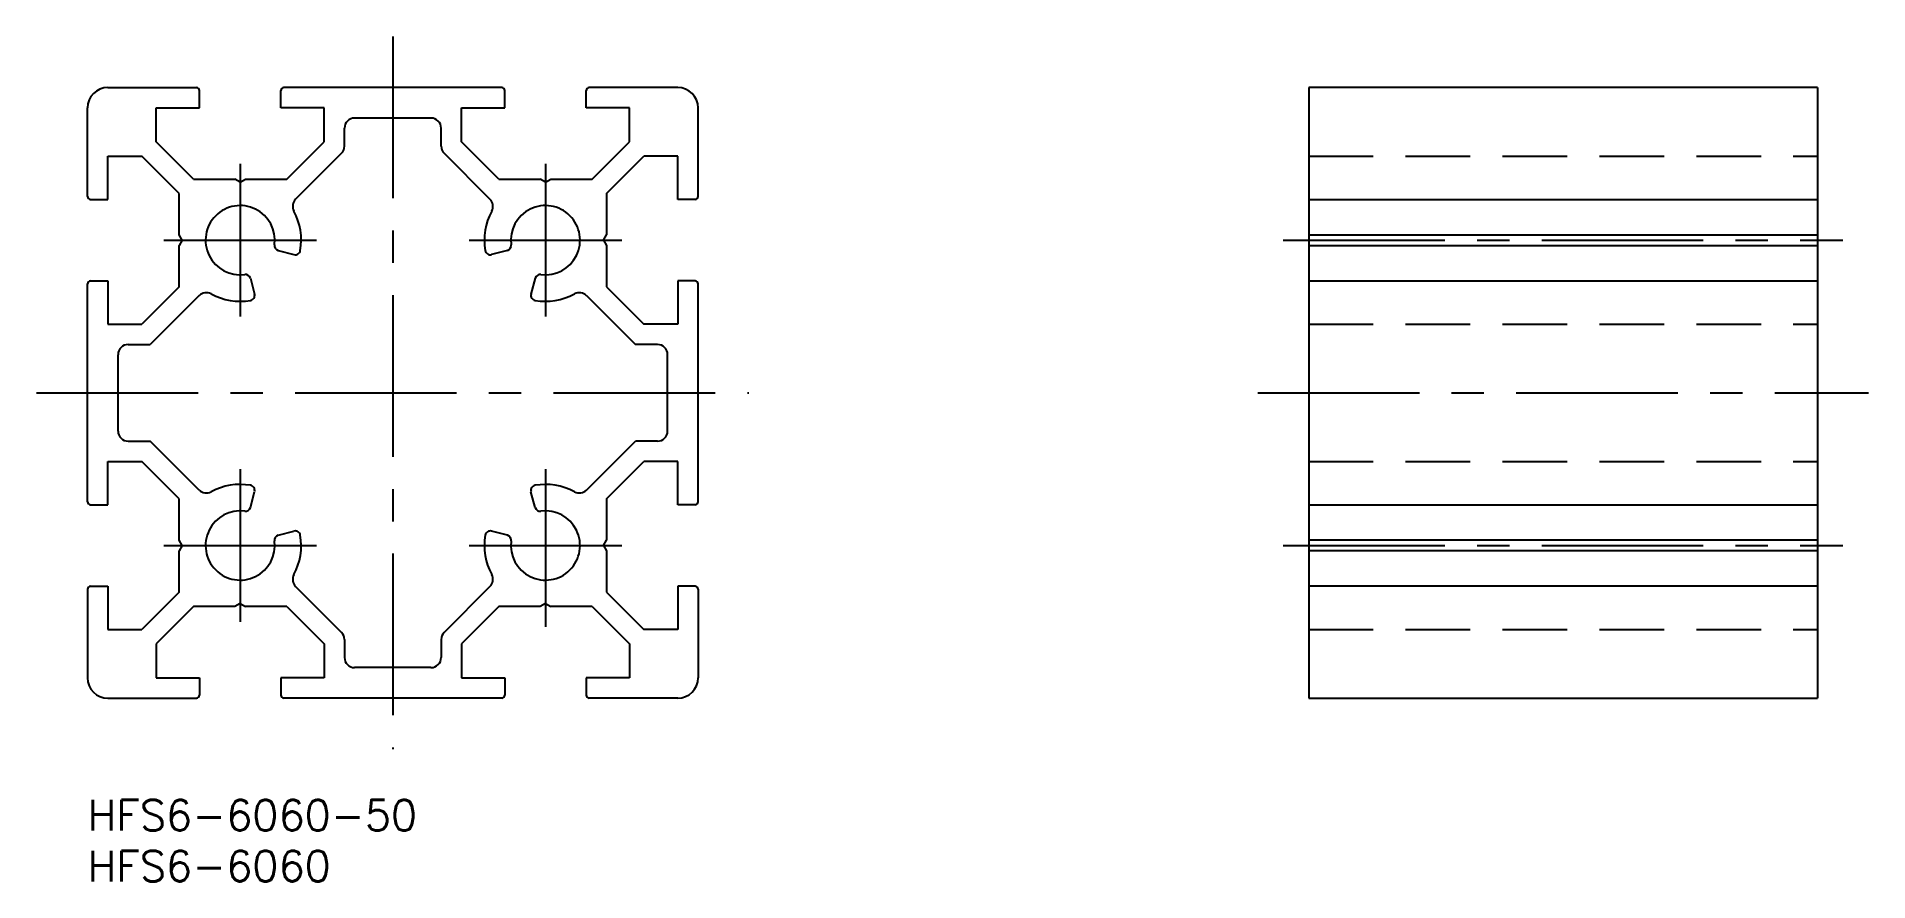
# Model space of a CAD drawing. Extents: x -5 to 175, y -8 to 75.
import ezdxf

# ---------------------------------------------------------------- set-up
doc = ezdxf.new("R2010")
doc.units = 0
doc.header["$LTSCALE"] = 0.5
doc.linetypes.add('CENTER', pattern=[50.8, 31.75, -6.35, 6.35, -6.35])
doc.linetypes.add('DASHED', pattern=[19.05, 12.7, -6.35])
for name, color, linetype in [('MSM_CENTER', 1, 'CENTER'), ('MSM_CONTINUOUS', 7, 'CONTINUOUS'), ('MSM_DASHED', 4, 'DASHED'), ('MSM_PART_NUMBER', 7, 'CONTINUOUS')]:
    doc.layers.add(name, color=color, linetype=linetype)
doc.styles.get("Standard").update_dxf_attribs({"font": 'txt.shx', "height": 3, "bigfont": 'bigfont.shx'})

# ---------------------------------------------------------------- blocks, each defined once
blk = doc.blocks.new('*U2')
at = {"layer": 'MSM_PART_NUMBER'}
blk.add_text('HFS6-6060-50', height=3, dxfattribs=at).set_placement((0, -3))
blk = doc.blocks.new('*U3')
at = {"layer": 'MSM_PART_NUMBER'}
blk.add_text('HFS6-6060', height=3, dxfattribs=at).set_placement((0, -8))

msp = doc.modelspace()

# ---------------------------------------------------------------- linework, layer by layer
at = {"layer": 'MSM_CENTER'}
for p, q in [((30, 75), (30, 5)), ((15, 62.5), (15, 47.5)), ((45, 62.5), (45, 47.5)), ((7.5, 55), (22.5, 55)), ((37.5, 55), (52.5, 55)), ((117.5, 55), (172.5, 55)), ((-5, 40), (65, 40)), ((115, 40), (175, 40)), ((15, 32.5), (15, 17.5)), ((45, 32.5), (45, 17)), ((7.5, 25), (22.5, 25)), ((37.5, 25), (52.5, 25)), ((117.5, 25), (172.5, 25))]:
    msp.add_line(p, q, dxfattribs=at)
at = {"layer": 'MSM_CONTINUOUS'}
for p, q in [((2, 70), (10.7, 70)), ((11, 68), (11, 69.7)), ((19, 68), (19, 69.7)), ((40.7, 70), (19.3, 70)), ((41, 68), (41, 69.7)), ((49, 68), (49, 69.7)), ((58, 70), (49.3, 70)), ((120, 70), (120, 10)), ((170, 70), (120, 70)), ((170, 70), (170, 10)), ((0, 59.3), (0, 68)), ((6.75, 68), (11, 68)), ((6.75, 64.66), (6.75, 68)), ((23.25, 68), (19, 68)), ((23.25, 64.66), (23.25, 68)), ((33.75, 67), (26.25, 67)), ((36.75, 68), (41, 68)), ((36.75, 64.66), (36.75, 68)), ((53.25, 68), (49, 68)), ((53.25, 64.66), (53.25, 68)), ((60, 59.3), (60, 68)), ((25.25, 64.25), (25.25, 66)), ((34.75, 64.25), (34.75, 66)), ((2, 63.25), (5.34, 63.25)), ((2, 59), (2, 63.25)), ((9, 59.59), (5.34, 63.25)), ((10.41, 61), (6.75, 64.66)), ((19.59, 61), (23.25, 64.66)), ((20.45, 59.04), (24.96, 63.54)), ((39.55, 59.04), (35.04, 63.54)), ((40.41, 61), (36.75, 64.66)), ((49.59, 61), (53.25, 64.66)), ((51, 59.59), (54.66, 63.25)), ((58, 63.25), (54.66, 63.25)), ((58, 59), (58, 63.25)), ((9, 55.52), (9, 59.59)), ((10.41, 61), (14.48, 61)), ((15, 60.7), (14.48, 61)), ((15, 60.7), (15.52, 61)), ((15.52, 61), (19.59, 61)), ((40.41, 61), (44.48, 61)), ((45, 60.7), (44.48, 61)), ((45, 60.7), (45.52, 61)), ((45.52, 61), (49.59, 61)), ((51, 59.59), (51, 55.52)), ((0.3, 59), (2, 59)), ((59.7, 59), (58, 59)), ((120, 59), (170, 59)), ((9.3, 55), (9, 55.52)), ((9.3, 55), (9, 54.48)), ((9, 50.41), (9, 54.48)), ((50.7, 55), (51, 55.52)), ((50.7, 55), (51, 54.48)), ((51, 54.48), (51, 50.41)), ((120, 55.52), (170, 55.52)), ((120, 54.48), (170, 54.48)), ((18.74, 54), (20.29, 53.58)), ((41.26, 54), (39.71, 53.58)), ((0, 29.3), (0, 50.7)), ((0.3, 51), (2, 51)), ((2, 51), (2, 46.75)), ((9, 50.41), (5.34, 46.75)), ((16, 51.26), (16.42, 49.71)), ((44, 51.26), (43.58, 49.71)), ((51, 50.41), (54.66, 46.75)), ((58, 51), (58, 46.75)), ((59.7, 51), (58, 51)), ((60, 29.3), (60, 50.7)), ((120, 51), (170, 51)), ((10.96, 49.55), (6.16, 44.75)), ((49.04, 49.55), (53.84, 44.75)), ((2, 46.75), (5.34, 46.75)), ((58, 46.75), (54.66, 46.75)), ((3, 36.25), (3, 43.75)), ((4, 44.75), (6.16, 44.75)), ((56, 44.75), (53.84, 44.75)), ((57, 36.25), (57, 43.75)), ((0, 40), (0, 40)), ((0, 34.65), (0, 34.65)), ((4, 35.25), (6.16, 35.25)), ((10.96, 30.45), (6.16, 35.25)), ((49.04, 30.45), (53.84, 35.25)), ((56, 35.25), (53.84, 35.25)), ((2, 33.25), (5.34, 33.25)), ((2, 29), (2, 33.25)), ((9, 29.59), (5.34, 33.25)), ((51, 29.59), (54.66, 33.25)), ((58, 33.25), (54.66, 33.25)), ((58, 29), (58, 33.25)), ((0.3, 29), (2, 29)), ((9, 25.52), (9, 29.59)), ((16, 28.74), (16.42, 30.29)), ((44, 28.74), (43.58, 30.29)), ((51, 29.59), (51, 25.52)), ((59.7, 29), (58, 29)), ((120, 29), (170, 29)), ((9.3, 25), (9, 25.52)), ((18.74, 26), (20.29, 26.42)), ((41.26, 26), (39.71, 26.42)), ((50.7, 25), (51, 25.52)), ((170, 25.52), (120, 25.52)), ((9.3, 25), (9, 24.48)), ((9, 20.41), (9, 24.48)), ((50.7, 25), (51, 24.48)), ((51, 24.48), (51, 20.41)), ((170, 24.48), (120, 24.48)), ((0, 20.7), (0, 12)), ((0.3, 21), (2, 21)), ((2, 21), (2, 16.75)), ((9, 20.41), (5.34, 16.75)), ((20.45, 20.96), (24.96, 16.46)), ((39.55, 20.96), (35.04, 16.46)), ((51, 20.41), (54.66, 16.75)), ((58, 21), (58, 16.75)), ((59.7, 21), (58, 21)), ((60, 20.7), (60, 12)), ((170, 21), (120, 21)), ((10.41, 19), (6.75, 15.34)), ((14.48, 19), (10.41, 19)), ((15, 19.3), (14.48, 19)), ((15, 19.3), (15.52, 19)), ((19.59, 19), (15.52, 19)), ((19.59, 19), (23.25, 15.34)), ((40.41, 19), (36.75, 15.34)), ((44.48, 19), (40.41, 19)), ((45, 19.3), (44.48, 19)), ((45, 19.3), (45.52, 19)), ((49.59, 19), (45.52, 19)), ((49.59, 19), (53.25, 15.34)), ((2, 16.75), (5.34, 16.75)), ((58, 16.75), (54.66, 16.75)), ((6.75, 15.34), (6.75, 12)), ((23.25, 15.34), (23.25, 12)), ((25.25, 15.75), (25.25, 14)), ((34.75, 15.75), (34.75, 14)), ((36.75, 15.34), (36.75, 12)), ((53.25, 15.34), (53.25, 12)), ((33.75, 13), (26.25, 13)), ((6.75, 12), (11, 12)), ((11, 12), (11, 10.3)), ((23.25, 12), (19, 12)), ((19, 12), (19, 10.3)), ((36.75, 12), (41, 12)), ((41, 12), (41, 10.3)), ((53.25, 12), (49, 12)), ((49, 12), (49, 10.3)), ((2, 10), (10.7, 10)), ((40.7, 10), (19.3, 10)), ((58, 10), (49.3, 10)), ((120, 10), (170, 10))]:
    msp.add_line(p, q, dxfattribs=at)
for centre, radius, start, end in [((2, 68), 2, 90, 180), ((10.7, 69.7), 0.3, 360, 90), ((19.3, 69.7), 0.3, 90, 180), ((40.7, 69.7), 0.3, 360, 90), ((49.3, 69.7), 0.3, 90, 180), ((58, 68), 2, 0, 90), ((26.25, 66), 1, 90, 180), ((33.75, 66), 1, 0, 90), ((24.25, 64.25), 1, 315, 0), ((35.75, 64.25), 1, 180, 225), ((0.3, 59.3), 0.3, 180, 270), ((15, 55), 3.4, 352.3659, 277.6341), ((21.16, 58.33), 1, 135, 208.3985), ((15, 55), 6, 350.2159, 28.3985), ((45, 55), 6, 151.6015, 189.7841), ((38.84, 58.33), 1, 331.6015, 45), ((45, 55), 3.4, 262.3659, 187.6341), ((59.7, 59.3), 0.3, 270, 360), ((18.87, 54.48), 0.5, 172.3659, 255), ((41.13, 54.48), 0.5, 285, 7.6341), ((20.42, 54.07), 0.5, 255, 350.2159), ((39.58, 54.07), 0.5, 189.7841, 285), ((0.3, 50.7), 0.3, 90, 180), ((15.52, 51.13), 0.5, 15, 97.6341), ((44.48, 51.13), 0.5, 82.3659, 165), ((59.7, 50.7), 0.3, 360, 90), ((11.67, 48.84), 1, 61.6015, 135), ((15, 55), 6, 241.6015, 279.7841), ((15.93, 49.58), 0.5, 279.7841, 15), ((44.07, 49.58), 0.5, 165, 260.2159), ((45, 55), 6, 260.2159, 298.3985), ((48.33, 48.84), 1, 45, 118.3985), ((4, 43.75), 1, 90, 180), ((56, 43.75), 1, 0, 90), ((4, 36.25), 1, 180, 270), ((56, 36.25), 1, 270, 0), ((15, 25), 6, 80.2159, 118.3985), ((15.93, 30.42), 0.5, 345, 80.2159), ((44.07, 30.42), 0.5, 99.7841, 195), ((45, 25), 6, 61.6015, 99.7841), ((0.3, 29.3), 0.3, 180, 270), ((11.67, 31.16), 1, 225, 298.3985), ((48.33, 31.16), 1, 241.6015, 315), ((59.7, 29.3), 0.3, 270, 0), ((15, 25), 3.4, 82.3659, 7.6341), ((15.52, 28.87), 0.5, 262.3659, 345), ((45, 25), 3.4, 172.3659, 97.6341), ((44.48, 28.87), 0.5, 195, 277.6341), ((18.87, 25.52), 0.5, 105, 187.6341), ((15, 25), 6, 331.6015, 9.7841), ((20.42, 25.93), 0.5, 9.7841, 105), ((45, 25), 6, 170.2159, 208.3985), ((39.58, 25.93), 0.5, 75, 170.2159), ((41.13, 25.52), 0.5, 352.3659, 75), ((21.16, 21.67), 1, 151.6015, 225), ((38.84, 21.67), 1, 315, 28.3985), ((0.3, 20.7), 0.3, 90, 180), ((59.7, 20.7), 0.3, 0, 90), ((24.25, 15.75), 1, 0, 45), ((35.75, 15.75), 1, 135, 180), ((26.25, 14), 1, 180, 270), ((33.75, 14), 1, 270, 0), ((2, 12), 2, 180, 270), ((58, 12), 2, 270, 360), ((10.7, 10.3), 0.3, 270, 0), ((19.3, 10.3), 0.3, 180, 270), ((40.7, 10.3), 0.3, 270, 0), ((49.3, 10.3), 0.3, 180, 270)]:
    msp.add_arc(centre, radius, start, end, dxfattribs=at)
at = {"layer": 'MSM_DASHED'}
for p, q in [((120, 63.25), (170, 63.25)), ((120, 46.75), (170, 46.75)), ((120, 33.25), (170, 33.25)), ((120, 16.75), (170, 16.75))]:
    msp.add_line(p, q, dxfattribs=at)

# ---------------------------------------------------------------- block references
at = {"layer": 'MSM_CONTINUOUS'}
for name in ['*U2', '*U3']:
    msp.add_blockref(name, (0, 0), dxfattribs=at)

doc.saveas('drawing.dxf')
